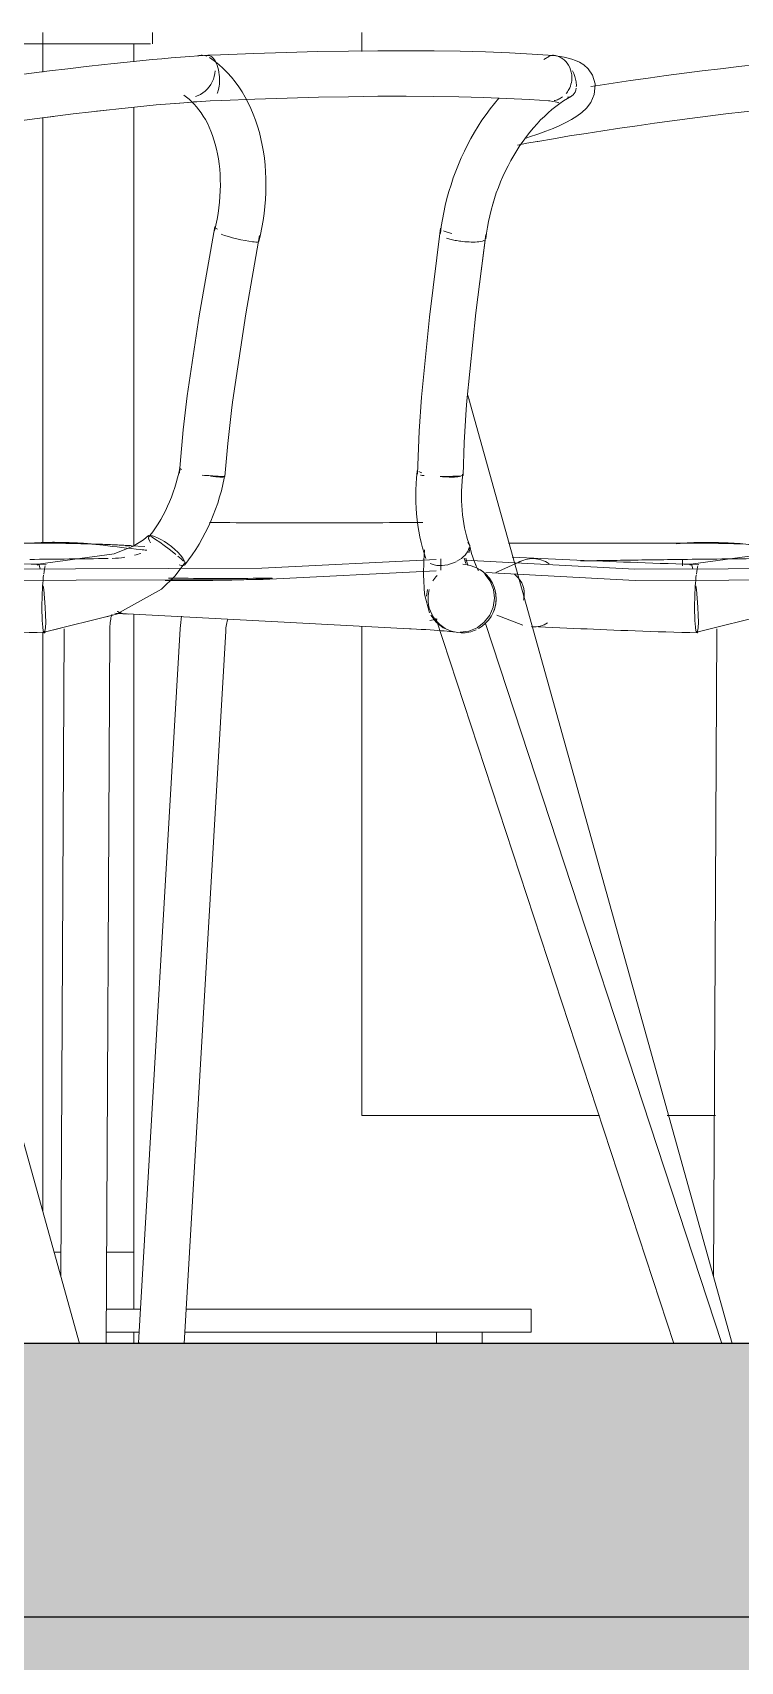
# Model space of a CAD drawing. Header units: inches. Extents: x 21408 to 98131, y -290 to 853.
# Drawn here: x 35448.68 to 35464.2, y -6.97 to 28.75 of the extents above; entities that cross this region are included whole.
import ezdxf

# ---------------------------------------------------------------- set-up
doc = ezdxf.new("R2010")
doc.units = ezdxf.units.IN
doc.header["$MEASUREMENT"] = 0
doc.linetypes.add('Grid Line 1_2_', pattern=[0.875, 0.5, -0.125, 0.125, -0.125])
for name, color, linetype, lineweight in [('A-DOOR', 31, 'Continuous', 9), ('A-FLOR', 192, 'Continuous', 9), ('A-FLOR-LEVL', 51, 'Continuous', 9), ('A-FLOR-PATT', 8, 'Continuous', 25), ('A-GLAZ-CWMG', 51, 'Continuous', 9), ('C-TOPO', 7, 'Continuous', 9), ('I-FURN', 30, 'Continuous', 9)]:
    doc.layers.add(name, color=color, linetype=linetype, lineweight=lineweight)

# ---------------------------------------------------------------- blocks, each defined once
blk = doc.blocks.new('Struct_Xcel_Sports Complex_rvt-4-Building Section - East_West looking South')
at = {"layer": 'A-FLOR-PATT', "lineweight": 9}
h = blk.add_hatch(dxfattribs=at)
h.set_pattern_fill('FP_56', style=0, pattern_type=2)
h.set_pattern_definition([(50, (-87573.42, 98.42), (55.0854, -4.819842), [5.76, -63.36]), (355, (-87573.42, 98.42), (-10.65569, 57.76853), [4.608, -50.688]), (100.451, (-87568.83, 98.02), (44.429468, 52.94866), [4.895, -53.848]), (46.184, (-87573.42, 113.78), (81.96444, -12.71212), [8.64, -95.04]), (96.636, (-87566.59, 112.72), (71.7815, 74.81238), [7.343, -80.772]), (351.184, (-87573.42, 113.78), (71.78195, 74.81243), [6.912, -76.032]), (21, (-87565.74, 109.94), (45.84207, -30.92146), [5.76, -63.36]), (326, (-87565.74, 109.94), (18.687064, 55.691476), [4.608, -50.688]), (71.451, (-87561.92, 107.363), (64.52891, 24.77011), [4.895, -53.848]), (37.5, (-87573.42, 98.42), (0.9338946, 25.566816), [2.534, -47.539, 2.534, -48.922, -50.88]), (37.5, (-87573.42, 98.42), (0.9338946, 25.566816), [-101.53, 2.534, -48.346]), (7.5, (-87573.42, 98.42), (20.20404, 30.291303), [2.534, -26.803, 2.534, -46.387, -19.392]), (7.5, (-87573.42, 98.42), (20.20404, 30.291303), [-78.259, 2.534, -16.858]), (327.5, (-87590.546, 98.42), (40.9977845, -1.7324026), [2.534, -16.666, 2.534, -57.37, -79.488]), (327.5, (-87590.546, 98.42), (40.9977845, -1.7324026), [-79.104, 2.534, -76.954]), (317.5, (-87598.226, 98.42), (44.788883, 7.687839), [2.534, -22.426, 2.534, -37.248, -56.448]), (317.5, (-87598.226, 98.42), (44.788883, 7.687839), [-64.742, 2.534, -53.914])])
h.paths.add_polyline_path([(-26273.39, -6), (-22066.14, -6), (-22066.14, 0), (-26273.39, 0), (-26273.39, -1.696)], flags=0)
at = {"layer": 'A-FLOR', "color": 250, "lineweight": 25}
for p, q in [((-22066.14, 0), (-26273.39, 0)), ((-26273.39, -6), (-22066.14, -6))]:
    blk.add_line(p, q, dxfattribs=at)
blk = doc.blocks.new('HermanMiller_Collection_Air-Chair_SideChair_Arms - Arms-V170-Building Section - East_West looking South')
at = {"layer": 'I-FURN'}
for p, q in [((-26079.343, 28.231), (-26079.463, 28.162)), ((-26078.344, 27.627), (-26078.342, 27.605)), ((-26089.644, 0), (-26095.42, 20.719)), ((-26090.502, 17.552), (-26094.55, 17.551)), ((-26088.132, 17.711), (-26088.132, 17.721)), ((-26088.214, 17.48), (-26088.516, 17.496)), ((-26081.725, 16.957), (-26081.725, 17.208)), ((-26081.175, 17.109), (-26081.213, 17.224)), ((-26081.114, 17.342), (-26081.086, 17.42)), ((-26090.554, 17.091), (-26090.572, 17.066)), ((-26082.039, 16.387), (-26082.013, 16.537)), ((-26088.6, 15.998), (-26082.412, 15.675)), ((-26081.964, 15.858), (-26081.804, 15.885)), ((-26081.834, 15.909), (-26076.614, 0)), ((-26075.561, 0), (-26080.743, 15.793)), ((-26089.983, 15.65), (-26090.053, 1.459)), ((-26089.982, 15.671), (-26089.983, 15.65)), ((-26089.06, 0), (-26088.983, 15.645))]:
    blk.add_line(p, q, dxfattribs=at)
at = {"layer": 'I-FURN', "flags": 128}
for points in [[(-26086.835, 28.251), (-26087.031, 28.238), (-26087.229, 28.224), (-26087.43, 28.209), (-26087.633, 28.193), (-26087.838, 28.176), (-26088.045, 28.158), (-26088.254, 28.139), (-26088.463, 28.118), (-26088.673, 28.097), (-26088.883, 28.075), (-26088.959, 28.066)], [(-26079.256, 28.25), (-26079.725, 28.28), (-26080.222, 28.306), (-26080.747, 28.326), (-26081.297, 28.34), (-26081.874, 28.35), (-26082.476, 28.353), (-26083.102, 28.352), (-26083.75, 28.345), (-26084.421, 28.332), (-26085.114, 28.314), (-26085.826, 28.291), (-26086.557, 28.263), (-26086.834, 28.251)], [(-26078.344, 27.627), (-26078.4, 27.817), (-26078.494, 27.954), (-26078.593, 28.041), (-26078.684, 28.098), (-26078.77, 28.137), (-26078.852, 28.167), (-26078.936, 28.191), (-26079.022, 28.211), (-26079.111, 28.228), (-26079.205, 28.243), (-26079.232, 28.247)], [(-26094.08, 27.348), (-26093.729, 27.409), (-26093.371, 27.468), (-26093.006, 27.527), (-26092.634, 27.585), (-26092.256, 27.642), (-26091.874, 27.698), (-26091.486, 27.753), (-26091.095, 27.806), (-26090.7, 27.858), (-26090.302, 27.909), (-26089.902, 27.958), (-26089.501, 28.005), (-26089.098, 28.051), (-26088.959, 28.066)], [(-26086.797, 28.206), (-26086.692, 28.13), (-26086.592, 28.048), (-26086.496, 27.961), (-26086.404, 27.868), (-26086.316, 27.77), (-26086.233, 27.667), (-26086.155, 27.559), (-26086.082, 27.447), (-26086.013, 27.331), (-26085.949, 27.211), (-26085.89, 27.088), (-26085.836, 26.961), (-26085.787, 26.83), (-26085.742, 26.697), (-26085.703, 26.561), (-26085.668, 26.422), (-26085.638, 26.281), (-26085.612, 26.138), (-26085.592, 25.993), (-26085.576, 25.845), (-26085.565, 25.697), (-26085.559, 25.547), (-26085.558, 25.395), (-26085.561, 25.243), (-26085.569, 25.09), (-26085.581, 24.936), (-26085.598, 24.782), (-26085.62, 24.628), (-26085.646, 24.474), (-26085.677, 24.32), (-26085.712, 24.167)], [(-26078.342, 27.605), (-26078.364, 27.389), (-26078.439, 27.218), (-26078.534, 27.092), (-26078.636, 26.996), (-26078.744, 26.915), (-26078.859, 26.843), (-26078.983, 26.776), (-26079.118, 26.712), (-26079.265, 26.648), (-26079.424, 26.586), (-26079.596, 26.523), (-26079.781, 26.461), (-26079.857, 26.437)], [(-26086.781, 27.252), (-26086.971, 27.24), (-26087.165, 27.226), (-26087.361, 27.212), (-26087.559, 27.196), (-26087.76, 27.179), (-26087.962, 27.162), (-26088.166, 27.143), (-26088.371, 27.123), (-26088.577, 27.102), (-26088.783, 27.08), (-26088.85, 27.072)], [(-26087.361, 27.38), (-26087.302, 27.337), (-26087.244, 27.29), (-26087.188, 27.239), (-26087.133, 27.183), (-26087.079, 27.123), (-26087.028, 27.059), (-26086.978, 26.991), (-26086.931, 26.918), (-26086.885, 26.842), (-26086.842, 26.761), (-26086.802, 26.676), (-26086.764, 26.587), (-26086.729, 26.495), (-26086.697, 26.399), (-26086.668, 26.299), (-26086.642, 26.196), (-26086.619, 26.091), (-26086.6, 25.982), (-26086.584, 25.87), (-26086.572, 25.756), (-26086.564, 25.64), (-26086.559, 25.521), (-26086.558, 25.401), (-26086.56, 25.279), (-26086.567, 25.156), (-26086.577, 25.032), (-26086.591, 24.907), (-26086.608, 24.781), (-26086.63, 24.655), (-26086.655, 24.529), (-26086.684, 24.402)], [(-26079.336, 27.253), (-26079.79, 27.283), (-26080.274, 27.307), (-26080.787, 27.327), (-26081.327, 27.341), (-26081.894, 27.35), (-26082.487, 27.353), (-26083.104, 27.352), (-26083.745, 27.344), (-26084.409, 27.332), (-26085.095, 27.314), (-26085.801, 27.291), (-26086.526, 27.263), (-26086.783, 27.252)], [(-26080.453, 27.313), (-26080.55, 27.196), (-26080.644, 27.076), (-26080.734, 26.953), (-26080.822, 26.826), (-26080.907, 26.696), (-26080.987, 26.563), (-26081.065, 26.427), (-26081.139, 26.289), (-26081.209, 26.148), (-26081.275, 26.005), (-26081.338, 25.86), (-26081.396, 25.713), (-26081.451, 25.564), (-26081.501, 25.414), (-26081.548, 25.263), (-26081.59, 25.111), (-26081.627, 24.958), (-26081.661, 24.804), (-26081.69, 24.65), (-26081.714, 24.496), (-26081.734, 24.342)], [(-26078.861, 27.355), (-26078.947, 27.306), (-26079.033, 27.252), (-26079.118, 27.193), (-26079.203, 27.13), (-26079.288, 27.062), (-26079.372, 26.99), (-26079.454, 26.913), (-26079.536, 26.833), (-26079.616, 26.748), (-26079.695, 26.66), (-26079.772, 26.567), (-26079.847, 26.472), (-26079.92, 26.372), (-26079.991, 26.27), (-26080.06, 26.164), (-26080.126, 26.056), (-26080.189, 25.944), (-26080.25, 25.831), (-26080.308, 25.715), (-26080.362, 25.597), (-26080.414, 25.477), (-26080.462, 25.355), (-26080.508, 25.233), (-26080.549, 25.109), (-26080.587, 24.984), (-26080.622, 24.858), (-26080.653, 24.732), (-26080.681, 24.605), (-26080.704, 24.479), (-26080.724, 24.353), (-26080.741, 24.228)], [(-26079.144, 27.21), (-26079.154, 27.213), (-26079.179, 27.221), (-26079.219, 27.231), (-26079.27, 27.241), (-26079.333, 27.251), (-26079.362, 27.256)], [(-26093.907, 26.363), (-26093.562, 26.423), (-26093.209, 26.482), (-26092.849, 26.54), (-26092.482, 26.597), (-26092.11, 26.653), (-26091.732, 26.708), (-26091.349, 26.762), (-26090.962, 26.815), (-26090.571, 26.867), (-26090.178, 26.917), (-26089.783, 26.965), (-26089.385, 27.012), (-26088.987, 27.057), (-26088.85, 27.072)], [(-26086.68, 24.486), (-26087.023, 22.535), (-26087.282, 20.78)], [(-26086.291, 20.647), (-26086.002, 22.582), (-26085.698, 24.299)], [(-26081.73, 24.462), (-26081.975, 22.511), (-26082.148, 20.756)], [(-26081.152, 20.671), (-26080.958, 22.606), (-26080.739, 24.323)], [(-26087.282, 20.78), (-26087.371, 20.034), (-26087.44, 19.284), (-26087.454, 19.086)], [(-26082.148, 20.756), (-26082.201, 20.009), (-26082.232, 19.26), (-26082.237, 19.062)], [(-26086.457, 19.017), (-26086.396, 19.739), (-26086.315, 20.458), (-26086.291, 20.647)], [(-26081.237, 19.041), (-26081.212, 19.763), (-26081.167, 20.482), (-26081.152, 20.671)], [(-26087.449, 19.197), (-26087.471, 19.09), (-26087.496, 18.983), (-26087.524, 18.877), (-26087.556, 18.771), (-26087.591, 18.667), (-26087.63, 18.563), (-26087.671, 18.461), (-26087.715, 18.361), (-26087.763, 18.262), (-26087.813, 18.166), (-26087.866, 18.071), (-26087.922, 17.979), (-26087.98, 17.889), (-26088.041, 17.802), (-26088.104, 17.718), (-26088.122, 17.694)], [(-26087.337, 17.075), (-26087.254, 17.185), (-26087.173, 17.298), (-26087.096, 17.414), (-26087.023, 17.533), (-26086.953, 17.655), (-26086.887, 17.779), (-26086.825, 17.905), (-26086.766, 18.033), (-26086.712, 18.164), (-26086.662, 18.296), (-26086.616, 18.429), (-26086.574, 18.565), (-26086.536, 18.701), (-26086.503, 18.838), (-26086.474, 18.976), (-26086.466, 19.015)], [(-26082.054, 17.218), (-26082.092, 17.332), (-26082.127, 17.448), (-26082.157, 17.567), (-26082.184, 17.688), (-26082.207, 17.812), (-26082.227, 17.937), (-26082.243, 18.064), (-26082.255, 18.192), (-26082.264, 18.322), (-26082.269, 18.453), (-26082.271, 18.585), (-26082.269, 18.719), (-26082.264, 18.853), (-26082.255, 18.987), (-26082.243, 19.122), (-26082.239, 19.161)], [(-26081.112, 17.551), (-26081.138, 17.631), (-26081.162, 17.714), (-26081.185, 17.8), (-26081.204, 17.889), (-26081.222, 17.981), (-26081.237, 18.076), (-26081.249, 18.174), (-26081.259, 18.274), (-26081.266, 18.376), (-26081.27, 18.48), (-26081.271, 18.585), (-26081.27, 18.692), (-26081.265, 18.801), (-26081.258, 18.91), (-26081.248, 19.02), (-26081.245, 19.052)], [(-26090.554, 17.091), (-26088.885, 17.316), (-26088.467, 17.486), (-26088.244, 17.627), (-26088.134, 17.72)], [(-26088.504, 17.495), (-26088.529, 17.497), (-26088.555, 17.498), (-26088.582, 17.5), (-26088.611, 17.502), (-26088.641, 17.504), (-26088.673, 17.505), (-26088.706, 17.507), (-26088.74, 17.509), (-26088.775, 17.511), (-26088.811, 17.512), (-26088.849, 17.514), (-26088.888, 17.516), (-26088.927, 17.518), (-26088.968, 17.519), (-26089.01, 17.521), (-26089.053, 17.523), (-26089.096, 17.524), (-26089.141, 17.526), (-26089.186, 17.527), (-26089.232, 17.529), (-26089.278, 17.53), (-26089.325, 17.532), (-26089.372, 17.533), (-26089.42, 17.535), (-26089.468, 17.536), (-26089.516, 17.537), (-26089.564, 17.539), (-26089.612, 17.54), (-26089.661, 17.541), (-26089.709, 17.542), (-26089.758, 17.543), (-26089.806, 17.544), (-26089.853, 17.545), (-26089.901, 17.546), (-26089.948, 17.547), (-26089.994, 17.548), (-26090.04, 17.548), (-26090.085, 17.549), (-26090.13, 17.55), (-26090.173, 17.55), (-26090.216, 17.551), (-26090.258, 17.551), (-26090.299, 17.552), (-26090.339, 17.552), (-26090.378, 17.552), (-26090.416, 17.552), (-26090.453, 17.552), (-26090.488, 17.552), (-26090.502, 17.552)], [(-26088.132, 17.721), (-26088.105, 17.711), (-26088.052, 17.681), (-26087.979, 17.633), (-26087.888, 17.57), (-26087.787, 17.498), (-26087.682, 17.42)], [(-26081.086, 17.42), (-26081.092, 17.498), (-26081.132, 17.57)], [(-26097.894, 17.307), (-26091.78, 16.983), (-26085.647, 17.005), (-26081.83, 17.193)], [(-26092.89, 17.173), (-26092.758, 17.167), (-26092.621, 17.161), (-26092.48, 17.155), (-26092.334, 17.149), (-26092.185, 17.143), (-26092.032, 17.137), (-26091.875, 17.132), (-26091.716, 17.126), (-26091.553, 17.12), (-26091.388, 17.115), (-26091.221, 17.109), (-26091.052, 17.104), (-26090.88, 17.098), (-26090.708, 17.093), (-26090.534, 17.088), (-26090.374, 17.084)], [(-26087.682, 17.42), (-26087.581, 17.342), (-26087.531, 17.302)], [(-26087.491, 17.27), (-26087.417, 17.207), (-26087.365, 17.159)], [(-26081.971, 16.024), (-26082.08, 16.433), (-26082.101, 16.858), (-26082.094, 17.166), (-26082.082, 17.406)], [(-26080.901, 16.955), (-26080.911, 16.971), (-26080.95, 17.046), (-26080.988, 17.139), (-26081.049, 17.328), (-26081.089, 17.486)], [(-26097.898, 17.056), (-26091.77, 16.732), (-26085.622, 16.755), (-26081.829, 16.943)], [(-26090.506, 16.991), (-26090.531, 17.066), (-26090.554, 17.091)], [(-26090.423, 15.597), (-26088.834, 15.991), (-26087.851, 16.544), (-26087.549, 16.833), (-26087.334, 17.12)], [(-26081.056, 17.056), (-26081.129, 17.074), (-26081.186, 17.084), (-26081.239, 17.092)], [(-26080.762, 16.872), (-26080.645, 16.717), (-26080.572, 16.537), (-26080.548, 16.344)], [(-26090.411, 16.344), (-26090.43, 16.537), (-26090.44, 16.616)], [(-26090.424, 15.597), (-26090.406, 15.622), (-26090.393, 15.697), (-26090.387, 15.816), (-26090.389, 15.97), (-26090.396, 16.151), (-26090.411, 16.344)], [(-26080.548, 16.344), (-26080.576, 16.151), (-26080.652, 15.97), (-26080.772, 15.816), (-26080.927, 15.697), (-26081.108, 15.622), (-26081.301, 15.597)], [(-26088.938, 15.986), (-26088.947, 15.952), (-26088.955, 15.918), (-26088.961, 15.882), (-26088.967, 15.846), (-26088.972, 15.809), (-26088.976, 15.772), (-26088.979, 15.734), (-26088.982, 15.696), (-26088.983, 15.658), (-26088.983, 15.645)], [(-26088.613, 15.999), (-26088.63, 16), (-26088.65, 16.001), (-26088.671, 16.003), (-26088.695, 16.004), (-26088.72, 16.006), (-26088.747, 16.007), (-26088.776, 16.009), (-26088.806, 16.01), (-26088.838, 16.012), (-26088.872, 16.014)], [(-26081.494, 15.622), (-26081.673, 15.697), (-26081.826, 15.816), (-26081.944, 15.97)], [(-26092.961, 15.675), (-26092.826, 15.669), (-26092.686, 15.663), (-26092.543, 15.657), (-26092.395, 15.65), (-26092.244, 15.644), (-26092.089, 15.638), (-26091.93, 15.633), (-26091.769, 15.627), (-26091.605, 15.621), (-26091.438, 15.615), (-26091.269, 15.61), (-26091.098, 15.604), (-26090.925, 15.599), (-26090.751, 15.594), (-26090.576, 15.589), (-26090.415, 15.585)], [(-26081.426, 15.604), (-26081.435, 15.605), (-26081.458, 15.608), (-26081.492, 15.612), (-26081.536, 15.617), (-26081.588, 15.622), (-26081.648, 15.627), (-26081.716, 15.632), (-26081.79, 15.638), (-26081.872, 15.644), (-26081.96, 15.649), (-26082.054, 15.655), (-26082.155, 15.661), (-26082.261, 15.667), (-26082.373, 15.673), (-26082.412, 15.675)]]:
    blk.add_lwpolyline(points, dxfattribs=at)
at = {"layer": 'I-FURN'}
for centre, major_axis, ratio, start_param, end_param in [((-26087.079, 27.793), (0.282, 0.413), 0.716528, 0.185746, 0.709345), ((-26079.102, 27.793), (-0.241, 0.438), 0.575844, 5.706994, 6.230592), ((-26087.079, 27.793), (0.282, 0.413), 0.716528, 4.898135, 5.421734), ((-26079.102, 27.793), (-0.241, 0.438), 0.575844, 4.136197, 4.659796), ((-26087.079, 27.793), (0.282, 0.413), 0.716528, 3.850938, 4.898135), ((-26079.102, 27.793), (-0.241, 0.438), 0.575844, 2.8272, 3.794125), ((-26079.102, 27.793), (-0.241, 0.438), 0.575844, 3.874398, 4.136197), ((-26086.189, 24.392), (-0.491, 0.093), 0.137076, 0.008955, 0.532553), ((-26086.189, 24.392), (-0.491, 0.093), 0.137076, 6.030341, 6.283185), ((-26086.198, 24.285), (-0.486, 0.118), 0.11091, 0.809563, 2.380359), ((-26081.235, 24.392), (-0.495, 0.07), 0.185134, 0.540717, 0.802516), ((-26081.235, 24.392), (-0.495, 0.07), 0.185134, 0.816106, 1.064316), ((-26086.198, 24.285), (-0.486, 0.118), 0.11091, 2.380359, 2.903958), ((-26086.198, 24.285), (-0.486, 0.118), 0.11091, 3.141593, 3.165757), ((-26081.237, 24.285), (-0.497, 0.057), 0.234229, 0.788125, 1.043613), ((-26081.237, 24.285), (-0.497, 0.057), 0.234229, 1.049924, 1.307964), ((-26081.237, 24.285), (-0.497, 0.057), 0.234229, 1.311723, 1.570172), ((-26081.237, 24.285), (-0.497, 0.057), 0.234229, 1.573523, 2.358921), ((-26081.237, 24.285), (-0.497, 0.057), 0.234229, 2.358921, 2.88252), ((-26081.237, 24.285), (-0.497, 0.057), 0.234229, 3.141593, 3.144319), ((-26086.958, 19.106), (-0.492, 0.091), 0.107353, 6.170071, 6.69367), ((-26086.956, 19.052), (-0.499, 0.035), 0.020295, 1.570393, 2.355791), ((-26086.958, 19.106), (-0.492, 0.091), 0.107353, 1.981281, 2.24308), ((-26086.958, 19.106), (-0.492, 0.091), 0.107353, 2.24308, 3.290278), ((-26086.956, 19.052), (-0.499, 0.035), 0.020295, 2.355791, 3.141189), ((-26086.956, 19.052), (-0.499, 0.035), 0.020295, 3.141593, 3.402989), ((-26081.742, 19.106), (-0.497, 0.055), 0.180952, 0.394781, 0.656581), ((-26081.737, 19.052), (-0.5, 0.01), 0.069551, 0.525417, 0.787217), ((-26081.737, 19.052), (-0.5, 0.01), 0.069551, 1.572615, 2.358013), ((-26081.742, 19.106), (-0.497, 0.055), 0.180952, 1.703778, 2.489176), ((-26081.737, 19.052), (-0.5, 0.01), 0.069551, 2.358013, 3.141593), ((-26081.742, 19.106), (-0.497, 0.055), 0.180952, 2.489176, 2.750976), ((-26081.737, 19.052), (-0.5, 0.01), 0.069551, 3.143411, 3.405211), ((-26081.742, 19.106), (-0.497, 0.055), 0.180952, 3.012775, 3.274575), ((-26083.757, 101.858), (0, 84.692), 0.707107, 3.05175, 3.065619), ((-26087.73, 17.385), (-0.393, 0.31), 0.26753, 5.651962, 6.960959), ((-26087.73, 17.385), (-0.393, 0.31), 0.26753, 4.081166, 5.651962), ((-26081.583, 17.385), (0.471, 0.167), 0.596783, 6.229363, 6.283185), ((-26087.73, 17.385), (-0.393, 0.31), 0.26753, 2.51037, 4.081166), ((-26081.583, 17.385), (0.471, 0.167), 0.596783, 4.962112, 5.443965), ((-26081.583, 17.385), (0.471, 0.167), 0.596783, 5.443965, 5.967563), ((-26090.395, 16.334), (0.02, 0.75), 0.096081, 0.810193, 1.595591), ((-26090.395, 16.334), (0.02, 0.75), 0.096081, 0.286594, 0.768007), ((-26081.583, 17.385), (0.471, 0.167), 0.596783, 3.611369, 3.873168), ((-26081.259, 16.334), (0.202, 0.722), 0.995009, 1.097267, 1.297094), ((-26081.583, 17.385), (0.471, 0.167), 0.596783, 3.873168, 4.920366), ((-26081.259, 16.334), (0.202, 0.722), 0.995009, 4.962286, 6.283185), ((-26081.259, 16.334), (0.202, 0.722), 0.995009, 1.568307, 1.820693), ((-26090.395, 16.334), (0.02, 0.75), 0.096081, 1.595591, 3.166388), ((-26081.259, 16.334), (0.202, 0.722), 0.995009, 1.820693, 3.391489), ((-26081.259, 16.334), (0.202, 0.722), 0.995009, 3.915088, 4.962286), ((-26090.395, 16.334), (0.02, 0.75), 0.096081, 3.166388, 3.428187), ((-26081.259, 16.334), (0.202, 0.722), 0.995009, 3.391489, 3.840767)]:
    blk.add_ellipse(centre, major_axis=major_axis, ratio=ratio, start_param=start_param, end_param=end_param, dxfattribs=at)
for points, knots in [([(-26086.863, 28.245), (-26086.838, 28.254), (-26086.785, 28.251), (-26086.7, 28.185), (-26086.622, 28.042), (-26086.59, 27.899), (-26086.582, 27.825)], [-1, -1, -1, -1, -0.785714, -0.571429, -0.285714, 0, 0, 0, 0]), ([(-26079.155, 28.228), (-26079.123, 28.217), (-26079.032, 28.172), (-26078.91, 28.042), (-26078.864, 27.899), (-26078.856, 27.825)], [-0.7142857, -0.7142857, -0.7142857, -0.7142857, -0.5714286, -0.2857143, 0, 0, 0, 0]), ([(-26086.582, 27.825), (-26086.576, 27.77), (-26086.572, 27.656), (-26086.591, 27.514), (-26086.614, 27.438), (-26086.625, 27.411)], [-1, -1, -1, -1, -0.7857143, -0.5714286, -0.4285714, -0.4285714, -0.4285714, -0.4285714]), ([(-26078.856, 27.825), (-26078.849, 27.77), (-26078.854, 27.656), (-26078.904, 27.514), (-26078.956, 27.438), (-26078.979, 27.411)], [-1, -1, -1, -1, -0.7857143, -0.5714286, -0.4285714, -0.4285714, -0.4285714, -0.4285714]), ([(-26079.056, 27.338), (-26079.084, 27.317), (-26079.144, 27.282), (-26079.208, 27.263), (-26079.241, 27.257)], [-0.2857143, -0.2857143, -0.2857143, -0.2857143, -0.1428571, -0.0010681, -0.0010681, -0.0010681, -0.0010681]), ([(-26086.792, 18.003), (-26086.011, 18), (-26084.43, 17.997), (-26082.895, 18.001), (-26082.117, 18.004)], [-0.9089628, -0.9089628, -0.9089628, -0.9089628, -0.5, -0.0731199, -0.0731199, -0.0731199, -0.0731199]), ([(-26089.13, 17.508), (-26089.26, 17.525), (-26089.588, 17.553), (-26090.095, 17.571), (-26090.499, 17.566), (-26090.684, 17.555), (-26090.76, 17.548)], [-1, -1, -1, -1, -0.7, -0.4, -0.2, 0, 0, 0, 0]), ([(-26090.736, 17.195), (-26090.451, 17.198), (-26089.878, 17.205), (-26089.301, 17.212), (-26089.015, 17.215)], [-1, -1, -1, -1, -0.5, -0.0039032, -0.0039032, -0.0039032, -0.0039032]), ([(-26086.484, 16.739), (-26086.801, 16.735), (-26087.229, 16.732), (-26087.657, 16.733), (-26087.768, 16.733)], [-1, -1, -1, -1, -0.5, -0.3259652, -0.3259652, -0.3259652, -0.3259652]), ([(-26088.806, 16.05), (-26088.785, 16.04), (-26088.711, 16.01), (-26088.632, 15.998), (-26088.577, 15.997)], [0.7641359, 0.7641359, 0.7641359, 0.7641359, 0.8333333, 1, 1, 1, 1])]:
    blk.add_open_spline(points, degree=3, knots=knots, dxfattribs=at)
for points in [[(-26079.351, 28.245), (-26079.311, 28.252), (-26079.271, 28.252), (-26079.232, 28.247)], [(-26088.928, 17.218), (-26088.836, 17.222), (-26088.744, 17.228), (-26088.654, 17.241)], [(-26088.54, 17.496), (-26088.571, 17.497), (-26088.602, 17.494), (-26088.633, 17.489)], [(-26088.44, 17.286), (-26088.394, 17.297), (-26088.348, 17.311), (-26088.302, 17.326)], [(-26088.172, 17.396), (-26088.216, 17.401), (-26088.259, 17.405), (-26088.303, 17.41)], [(-26087.693, 16.784), (-26087.623, 16.785), (-26087.559, 16.784), (-26087.505, 16.784)], [(-26087.505, 16.784), (-26087.187, 16.779), (-26086.552, 16.774), (-26085.917, 16.779), (-26085.6, 16.783)], [(-26085.6, 16.783), (-26085.549, 16.784), (-26085.464, 16.784), (-26085.406, 16.782), (-26085.426, 16.777), (-26085.52, 16.771), (-26085.676, 16.763), (-26085.877, 16.755), (-26086.097, 16.748), (-26086.311, 16.742), (-26086.432, 16.74), (-26086.484, 16.739)]]:
    blk.add_open_spline(points, degree=3, dxfattribs=at)
blk = doc.blocks.new('HermanMiller_Collection_Air-Chair_SideChair_Arms - Arms-V172-Building Section - East_West looking South')
at = {"layer": 'I-FURN'}
for p, q in [((-26078.344, 27.627), (-26078.342, 27.605)), ((-26087.003, 27.238), (-26087.147, 27.228)), ((-26088.577, 27.102), (-26088.783, 27.08)), ((-26086.63, 24.655), (-26086.655, 24.529)), ((-26080.724, 24.353), (-26080.741, 24.228)), ((-26080.944, 22.717), (-26080.748, 24.256)), ((-26081.152, 20.671), (-26080.958, 22.606)), ((-26088.132, 17.721), (-26088.132, 17.711)), ((-26088.105, 17.711), (-26088.132, 17.721)), ((-26081.112, 17.551), (-26081.138, 17.631)), ((-26081.086, 17.42), (-26081.114, 17.342)), ((-26081.056, 17.056), (-26081.129, 17.074)), ((-26080.645, 16.717), (-26080.736, 16.844)), ((-26081.964, 15.858), (-26081.855, 15.877)), ((-26090.406, 15.622), (-26090.424, 15.597)), ((-26090.423, 15.597), (-26090.063, 15.686)), ((-26089.982, 15.671), (-26089.983, 15.65))]:
    blk.add_line(p, q, dxfattribs=at)
at = {"layer": 'I-FURN', "flags": 128}
for points in [[(-26086.835, 28.251), (-26087.031, 28.238), (-26087.229, 28.224), (-26087.43, 28.209), (-26087.633, 28.193), (-26087.838, 28.176), (-26088.045, 28.158), (-26088.254, 28.139), (-26088.463, 28.118), (-26088.673, 28.097), (-26088.883, 28.075)], [(-26079.257, 28.25), (-26079.725, 28.28), (-26080.222, 28.306), (-26080.747, 28.326), (-26081.297, 28.34), (-26081.874, 28.35), (-26082.476, 28.353), (-26083.102, 28.352), (-26083.75, 28.345), (-26084.421, 28.332), (-26085.114, 28.314), (-26085.826, 28.291), (-26086.557, 28.263), (-26086.834, 28.251)], [(-26078.344, 27.627), (-26078.4, 27.817), (-26078.494, 27.954), (-26078.593, 28.041), (-26078.684, 28.098), (-26078.77, 28.137), (-26078.852, 28.167), (-26078.936, 28.191), (-26079.022, 28.211), (-26079.111, 28.228)], [(-26094.08, 27.348), (-26093.729, 27.409), (-26093.371, 27.468), (-26093.006, 27.527), (-26092.634, 27.585), (-26092.256, 27.642), (-26091.874, 27.698), (-26091.486, 27.753), (-26091.095, 27.806), (-26090.7, 27.858), (-26090.302, 27.909), (-26089.902, 27.958), (-26089.501, 28.005), (-26089.098, 28.051), (-26088.959, 28.066)], [(-26078.342, 27.605), (-26078.364, 27.389), (-26078.439, 27.218), (-26078.534, 27.092), (-26078.636, 26.996), (-26078.744, 26.915), (-26078.859, 26.843), (-26078.983, 26.776), (-26079.118, 26.712), (-26079.265, 26.648), (-26079.424, 26.586), (-26079.596, 26.523), (-26079.781, 26.461), (-26079.857, 26.437)], [(-26087.559, 27.196), (-26087.76, 27.179), (-26087.962, 27.162), (-26088.166, 27.143)], [(-26087.183, 27.225), (-26087.361, 27.212), (-26087.533, 27.198)], [(-26090.962, 26.815), (-26090.571, 26.867), (-26090.212, 26.912)], [(-26089.275, 27.025), (-26088.987, 27.057), (-26088.85, 27.072)], [(-26086.978, 26.991), (-26086.931, 26.918), (-26086.885, 26.842)], [(-26086.668, 26.299), (-26086.642, 26.196), (-26086.619, 26.091), (-26086.6, 25.982), (-26086.584, 25.87), (-26086.572, 25.756), (-26086.564, 25.64), (-26086.559, 25.521), (-26086.558, 25.401), (-26086.56, 25.279), (-26086.567, 25.156), (-26086.577, 25.032)], [(-26079.921, 26.371), (-26079.991, 26.27), (-26080.06, 26.164), (-26080.126, 26.056), (-26080.189, 25.944), (-26080.25, 25.831), (-26080.308, 25.715), (-26080.362, 25.597), (-26080.414, 25.477), (-26080.462, 25.355), (-26080.508, 25.233), (-26080.549, 25.109), (-26080.58, 25.009)], [(-26086.68, 24.486), (-26087.023, 22.535), (-26087.282, 20.78)], [(-26087.282, 20.78), (-26087.371, 20.034), (-26087.44, 19.284), (-26087.454, 19.086)], [(-26081.237, 19.041), (-26081.212, 19.763), (-26081.167, 20.482), (-26081.152, 20.671)], [(-26087.449, 19.197), (-26087.471, 19.09), (-26087.496, 18.983), (-26087.524, 18.877), (-26087.533, 18.848)], [(-26081.204, 17.889), (-26081.222, 17.981), (-26081.237, 18.076), (-26081.249, 18.174), (-26081.259, 18.274), (-26081.266, 18.376), (-26081.27, 18.48), (-26081.271, 18.585), (-26081.27, 18.692), (-26081.265, 18.801), (-26081.258, 18.91), (-26081.248, 19.02), (-26081.245, 19.052)], [(-26087.556, 18.771), (-26087.591, 18.667), (-26087.63, 18.563), (-26087.671, 18.461), (-26087.715, 18.361), (-26087.763, 18.262), (-26087.813, 18.166), (-26087.866, 18.071), (-26087.922, 17.979), (-26087.98, 17.889), (-26088.041, 17.802), (-26088.104, 17.718), (-26088.122, 17.694)], [(-26088.555, 17.498), (-26088.583, 17.5), (-26088.611, 17.502), (-26088.642, 17.504), (-26088.673, 17.505), (-26088.706, 17.507), (-26088.74, 17.509), (-26088.775, 17.511), (-26088.811, 17.512), (-26088.849, 17.514), (-26088.888, 17.516), (-26088.928, 17.518), (-26088.968, 17.519), (-26089.01, 17.521), (-26089.053, 17.523), (-26089.097, 17.524), (-26089.141, 17.526), (-26089.186, 17.527), (-26089.232, 17.529), (-26089.278, 17.53), (-26089.325, 17.532), (-26089.372, 17.533), (-26089.42, 17.535), (-26089.468, 17.536), (-26089.516, 17.537), (-26089.564, 17.539), (-26089.613, 17.54), (-26089.661, 17.541), (-26089.709, 17.542), (-26089.758, 17.543), (-26089.806, 17.544), (-26089.853, 17.545), (-26089.901, 17.546), (-26089.948, 17.547)], [(-26088.458, 17.492), (-26088.244, 17.627), (-26088.134, 17.72)], [(-26081.132, 17.57), (-26081.092, 17.498), (-26081.086, 17.42)], [(-26080.953, 17.053), (-26080.988, 17.139), (-26081.049, 17.328), (-26081.089, 17.486)], [(-26089.05, 15.938), (-26088.834, 15.991), (-26088.812, 16.004)], [(-26088.938, 15.986), (-26088.947, 15.952), (-26088.955, 15.918), (-26088.961, 15.882), (-26088.967, 15.846), (-26088.972, 15.809), (-26088.976, 15.772), (-26088.979, 15.734), (-26088.982, 15.696), (-26088.983, 15.658), (-26088.983, 15.645)], [(-26088.748, 16.007), (-26088.776, 16.009), (-26088.807, 16.01), (-26088.839, 16.012), (-26088.872, 16.014)], [(-26088.63, 16), (-26088.631, 16), (-26088.65, 16.001), (-26088.672, 16.003), (-26088.69, 16.004)], [(-26092.961, 15.675), (-26092.826, 15.669), (-26092.686, 15.663), (-26092.543, 15.657), (-26092.395, 15.65), (-26092.244, 15.644), (-26092.089, 15.638), (-26091.93, 15.633), (-26091.769, 15.627), (-26091.605, 15.621), (-26091.438, 15.615), (-26091.269, 15.61), (-26091.098, 15.604), (-26090.925, 15.599), (-26090.751, 15.594), (-26090.576, 15.589), (-26090.415, 15.585)], [(-26081.716, 15.632), (-26081.79, 15.638), (-26081.872, 15.644), (-26081.96, 15.649), (-26082.054, 15.655), (-26082.155, 15.661), (-26082.261, 15.667), (-26082.373, 15.673)]]:
    blk.add_lwpolyline(points, dxfattribs=at)
at = {"layer": 'I-FURN'}
for centre, major_axis, ratio, start_param, end_param in [((-26087.079, 27.793), (0.282, 0.413), 0.716528, 0.447546, 0.709345), ((-26079.102, 27.793), (-0.241, 0.438), 0.575844, 5.968793, 6.230592), ((-26086.189, 24.392), (-0.491, 0.093), 0.137076, 6.030341, 6.283185), ((-26081.237, 24.285), (-0.497, 0.057), 0.234229, 3.141593, 3.144319), ((-26081.737, 19.052), (-0.5, 0.01), 0.069551, 3.143411, 3.405211), ((-26081.737, 19.052), (-0.5, 0.01), 0.069551, 2.881612, 3.141593), ((-26081.742, 19.106), (-0.497, 0.055), 0.180952, 3.012775, 3.274575), ((-26087.73, 17.385), (-0.393, 0.31), 0.26753, 0.154175, 0.415975), ((-26081.583, 17.385), (0.471, 0.167), 0.596783, 6.229363, 6.283185), ((-26081.259, 16.334), (0.202, 0.722), 0.995009, 4.962286, 6.009483), ((-26081.259, 16.334), (0.202, 0.722), 0.995009, 4.438687, 4.962286), ((-26090.395, 16.334), (0.02, 0.75), 0.096081, 2.904588, 3.166388), ((-26090.395, 16.334), (0.02, 0.75), 0.096081, 3.166388, 3.428187)]:
    blk.add_ellipse(centre, major_axis=major_axis, ratio=ratio, start_param=start_param, end_param=end_param, dxfattribs=at)
for points in [[(-26086.835, 28.251), (-26086.835, 28.251), (-26086.834, 28.251), (-26086.834, 28.251)], [(-26079.351, 28.245), (-26079.32, 28.25), (-26079.288, 28.252), (-26079.256, 28.25)], [(-26090.487, 17.566), (-26090.383, 17.569), (-26090.153, 17.572), (-26089.779, 17.562), (-26089.419, 17.541), (-26089.216, 17.521), (-26089.13, 17.51)], [(-26088.63, 17.489), (-26088.6, 17.494), (-26088.57, 17.496), (-26088.54, 17.496)], [(-26088.717, 16.017), (-26088.751, 16.027), (-26088.785, 16.04), (-26088.818, 16.056)], [(-26088.63, 16), (-26088.634, 16.001), (-26088.639, 16.001), (-26088.643, 16.002)]]:
    blk.add_open_spline(points, degree=3, dxfattribs=at)
blk = doc.blocks.new('Falcon 7700 Series Pedestal Base - 36_ Square Top x 30_ - Wheelchair Height-V177-Building Section - East_West looking South')
at = {"layer": 'I-FURN'}
for p, q in [((-26088.047, 28.5), (-26088.047, 28.75)), ((-26090.596, 28.5), (-26093.676, 28.5)), ((-26090.596, 28.5), (-26090.38, 28.5)), ((-26090.38, 28.5), (-26090.596, 28.5)), ((-26088.09, 28.5), (-26090.38, 28.5)), ((-26089.057, 0.75), (-26088.304, 0.75)), ((-26087.315, 0.75), (-26079.741, 0.75)), ((-26079.741, 0.25), (-26079.741, 0.75)), ((-26088.334, 0.25), (-26089.06, 0.25)), ((-26079.741, 0.25), (-26087.344, 0.25)), ((-26081.819, 0.25), (-26081.819, 0)), ((-26080.819, 0), (-26080.819, 0.25))]:
    blk.add_line(p, q, dxfattribs=at)
blk = doc.blocks.new('HermanMiller_Collection_Air-Chair_SideChair_Arms - Arms-V178-Building Section - East_West looking South')
at = {"layer": 'I-FURN'}
for p, q in [((-26081.101, 20.698), (-26081.138, 20.81)), ((-26075.336, 0), (-26081.111, 20.719)), ((-26076.193, 17.552), (-26080.241, 17.551)), ((-26081.175, 17.224), (-26081.13, 17.061)), ((-26079.966, 17.157), (-26080.522, 16.908)), ((-26078.582, 17.173), (-26080.157, 17.247)), ((-26076.427, 17.053), (-26076.427, 17.195)), ((-26076.245, 17.091), (-26076.263, 17.066)), ((-26080.495, 15.972), (-26079.927, 15.754)), ((-26079.733, 15.726), (-26078.652, 15.675)), ((-26087.439, 15.676), (-26088.349, 0.011)), ((-26087.348, 0), (-26086.441, 15.618)), ((-26075.674, 15.65), (-26075.744, 1.459)), ((-26075.674, 15.671), (-26075.674, 15.65))]:
    blk.add_line(p, q, dxfattribs=at)
at = {"layer": 'I-FURN', "flags": 128}
for points in [[(-26078.438, 27.568), (-26078.326, 27.585), (-26077.948, 27.642), (-26077.565, 27.698), (-26077.178, 27.753), (-26076.786, 27.806), (-26076.391, 27.858), (-26075.994, 27.909), (-26075.594, 27.958), (-26075.192, 28.005), (-26074.79, 28.051), (-26074.651, 28.066)], [(-26079.599, 26.363), (-26079.254, 26.423), (-26078.901, 26.482), (-26078.541, 26.54), (-26078.174, 26.597), (-26077.801, 26.653), (-26077.423, 26.708), (-26077.04, 26.762), (-26076.653, 26.815), (-26076.263, 26.867), (-26075.87, 26.917), (-26075.474, 26.965), (-26075.077, 27.012), (-26074.679, 27.057), (-26074.541, 27.072)], [(-26080.042, 26.283), (-26079.837, 26.321), (-26079.615, 26.36), (-26079.599, 26.363)], [(-26076.246, 17.091), (-26074.577, 17.316), (-26074.159, 17.486), (-26073.935, 17.627), (-26073.826, 17.72)], [(-26075.111, 17.535), (-26075.159, 17.536), (-26075.207, 17.537), (-26075.256, 17.539), (-26075.304, 17.54), (-26075.353, 17.541), (-26075.401, 17.542), (-26075.449, 17.543), (-26075.497, 17.544), (-26075.545, 17.545), (-26075.592, 17.546), (-26075.639, 17.547), (-26075.686, 17.548), (-26075.731, 17.548), (-26075.777, 17.549), (-26075.821, 17.55), (-26075.865, 17.55), (-26075.908, 17.551), (-26075.95, 17.551), (-26075.991, 17.552), (-26076.031, 17.552), (-26076.07, 17.552), (-26076.108, 17.552), (-26076.145, 17.552), (-26076.18, 17.552), (-26076.193, 17.552)], [(-26081.2, 17.18), (-26077.472, 16.983), (-26071.338, 17.005), (-26067.522, 17.193)], [(-26078.582, 17.173), (-26078.45, 17.167), (-26078.313, 17.161), (-26078.171, 17.155), (-26078.026, 17.149), (-26077.876, 17.143), (-26077.723, 17.137), (-26077.567, 17.132), (-26077.407, 17.126), (-26077.245, 17.12), (-26077.08, 17.115), (-26076.913, 17.109), (-26076.743, 17.104), (-26076.572, 17.098), (-26076.399, 17.093), (-26076.225, 17.088), (-26076.066, 17.084)], [(-26080.741, 16.906), (-26077.462, 16.732), (-26071.314, 16.755), (-26067.521, 16.943)], [(-26076.198, 16.991), (-26076.223, 17.066), (-26076.245, 17.091)], [(-26076.114, 15.597), (-26074.525, 15.991), (-26073.543, 16.544), (-26073.241, 16.833), (-26073.026, 17.12)], [(-26076.102, 16.344), (-26076.122, 16.537), (-26076.131, 16.616)], [(-26076.115, 15.597), (-26076.097, 15.622), (-26076.085, 15.697), (-26076.079, 15.816), (-26076.08, 15.97), (-26076.088, 16.151), (-26076.102, 16.344)], [(-26087.406, 15.948), (-26087.418, 15.882), (-26087.427, 15.815), (-26087.434, 15.749), (-26087.439, 15.682), (-26087.439, 15.676)], [(-26086.441, 15.618), (-26086.438, 15.655), (-26086.434, 15.692), (-26086.429, 15.729), (-26086.423, 15.765), (-26086.416, 15.801), (-26086.408, 15.836), (-26086.399, 15.871)], [(-26078.652, 15.675), (-26078.517, 15.669), (-26078.378, 15.663), (-26078.234, 15.657), (-26078.087, 15.65), (-26077.935, 15.644), (-26077.78, 15.638), (-26077.622, 15.633), (-26077.461, 15.627), (-26077.297, 15.621), (-26077.13, 15.615), (-26076.961, 15.61), (-26076.79, 15.604), (-26076.617, 15.599), (-26076.443, 15.594), (-26076.267, 15.589), (-26076.107, 15.585)]]:
    blk.add_lwpolyline(points, dxfattribs=at)
at = {"layer": 'I-FURN'}
for centre, major_axis, ratio, start_param, end_param in [((-26081.577, 20.546), (0.476, 0.152), 0.239355, 6.237561, 6.499361), ((-26079.707, 16.463), (-0.021, 0.75), 0.90616, 6.224803, 6.748402), ((-26079.707, 16.463), (-0.021, 0.75), 0.90616, 5.701205, 6.224803), ((-26080.349, 16.444), (-0.014, 0.5), 0.90616, 4.654007, 5.701205), ((-26076.086, 16.334), (0.02, 0.75), 0.096081, 0.810193, 1.595591), ((-26076.086, 16.334), (0.02, 0.75), 0.096081, 0.286594, 0.768007), ((-26080.349, 16.444), (-0.014, 0.5), 0.90616, 4.392208, 4.654007), ((-26076.086, 16.334), (0.02, 0.75), 0.096081, 1.595591, 3.166388), ((-26079.707, 16.463), (-0.021, 0.75), 0.90616, 3.083211, 3.34501), ((-26079.707, 16.463), (-0.021, 0.75), 0.90616, 3.358196, 3.60681), ((-26076.086, 16.334), (0.02, 0.75), 0.096081, 3.166388, 3.428187), ((-26087.85, -0.018), (-0.499, 0.029), 0.004932, 0.057933, 0.843331)]:
    blk.add_ellipse(centre, major_axis=major_axis, ratio=ratio, start_param=start_param, end_param=end_param, dxfattribs=at)
blk.add_open_spline([(-26076.452, 17.548), (-26076.49, 17.545), (-26076.528, 17.543), (-26076.567, 17.54)], degree=3, dxfattribs=at)
for points, knots in [([(-26074.821, 17.508), (-26074.952, 17.525), (-26075.279, 17.553), (-26075.787, 17.571), (-26076.19, 17.566), (-26076.376, 17.555), (-26076.452, 17.548)], [-1, -1, -1, -1, -0.7, -0.4, -0.2, 0, 0, 0, 0]), ([(-26078.664, 17.162), (-26078.547, 17.164), (-26078.241, 17.169), (-26077.716, 17.177), (-26077.086, 17.186), (-26076.649, 17.192), (-26076.427, 17.195)], [-0.9122223, -0.9122223, -0.9122223, -0.9122223, -0.75, -0.5, -0.25, 0, 0, 0, 0]), ([(-26076.427, 17.195), (-26076.143, 17.198), (-26075.57, 17.205), (-26074.993, 17.212), (-26074.707, 17.215)], [-1, -1, -1, -1, -0.5, -0.0039032, -0.0039032, -0.0039032, -0.0039032])]:
    blk.add_open_spline(points, degree=3, knots=knots, dxfattribs=at)
blk = doc.blocks.new('Door_Single_Storefront - one-1371401-Building Section - East_West looking South')
at = {"layer": 'A-DOOR'}
for p, q in [((-26083.453, 28.337), (-26083.453, 28.75)), ((-26083.453, 5), (-26083.453, 15.734)), ((-26078.244, 5), (-26083.453, 5)), ((-26075.703, 5), (-26076.76, 5)), ((-26088.453, 2), (-26088.453, 0.75)), ((-26088.453, 0.25), (-26088.453, 0))]:
    blk.add_line(p, q, dxfattribs=at)
blk = doc.blocks.new('Rectangular Mullion - Exterior 2_ x 4_5_-827470-Building Section - East_West looking South')
at = {"layer": 'A-GLAZ-CWMG'}
for p, q in [((-26090.453, 28.75), (-26090.453, 27.88)), ((-26088.453, 28.107), (-26088.453, 28.5)), ((-26090.453, 26.886), (-26090.453, 17.566)), ((-26088.453, 17.491), (-26088.453, 27.115)), ((-26088.453, 2), (-26088.453, 15.991)), ((-26090.453, 15.607), (-26090.453, 2.896)), ((-26090.046, 2), (-26090.204, 2)), ((-26088.453, 2), (-26089.051, 2))]:
    blk.add_line(p, q, dxfattribs=at)

msp = doc.modelspace()

# ---------------------------------------------------------------- hatches: boundary and pattern name
at = {"layer": 'C-TOPO'}
h = msp.add_hatch(dxfattribs=at)
h.set_pattern_fill('FP_43', color=256, style=0, pattern_type=2)
h.set_pattern_definition([(0, (-87573.42, 98.42), (48, 48), [48, -48]), (0, (-87573.42, 116.42), (48, 48), [48, -48]), (0, (-87573.42, 134.42), (48, 48), [48, -48]), (90, (-87567.42, 140.42), (-48, 48), [48, -48]), (90, (-87549.42, 140.42), (-48, 48), [48, -48]), (90, (-87531.42, 140.42), (-48, 48), [48, -48])])
h.paths.add_polyline_path([(39526.965, -79.818), (39556.118, -79.818), (39556.118, 0), (39483.213, 0), (39483.213, -36), (39486.213, -36), (39486.213, -48), (39468.213, -48), (39468.213, -36), (39473.213, -36), (39473.213, -6), (35265.963, -6), (35265.963, -36), (35270.963, -36), (35270.963, -48), (35252.963, -48), (35252.963, -36), (35255.963, -36), (35255.963, 0), (35175.464, 0), (35175.464, -79.818), (39510.633, -79.818)], flags=0)

# ---------------------------------------------------------------- linework, layer by layer
at = {"layer": 'A-FLOR-LEVL', "linetype": 'Grid Line 1_2_'}
msp.add_line((34982.029, 0), (39860.714, 0), dxfattribs=at)

# ---------------------------------------------------------------- block references
at = {"color": 170, "lineweight": 5}
msp.add_blockref('Struct_Xcel_Sports Complex_rvt-4-Building Section - East_West looking South', (61539.353, 0), dxfattribs=at)
at = {"layer": 'A-DOOR'}
msp.add_blockref('Door_Single_Storefront - one-1371401-Building Section - East_West looking South', (61539.353, 0), dxfattribs=at)
at = {"layer": 'A-GLAZ-CWMG'}
msp.add_blockref('Rectangular Mullion - Exterior 2_ x 4_5_-827470-Building Section - East_West looking South', (61539.353, 0), dxfattribs=at)
at = {"layer": 'I-FURN'}
for name in ['Falcon 7700 Series Pedestal Base - 36_ Square Top x 30_ - Wheelchair Height-V177-Building Section - East_West looking South', 'HermanMiller_Collection_Air-Chair_SideChair_Arms - Arms-V170-Building Section - East_West looking South', 'HermanMiller_Collection_Air-Chair_SideChair_Arms - Arms-V172-Building Section - East_West looking South', 'HermanMiller_Collection_Air-Chair_SideChair_Arms - Arms-V178-Building Section - East_West looking South']:
    msp.add_blockref(name, (61539.353, 0), dxfattribs=at)

doc.saveas('drawing.dxf')
